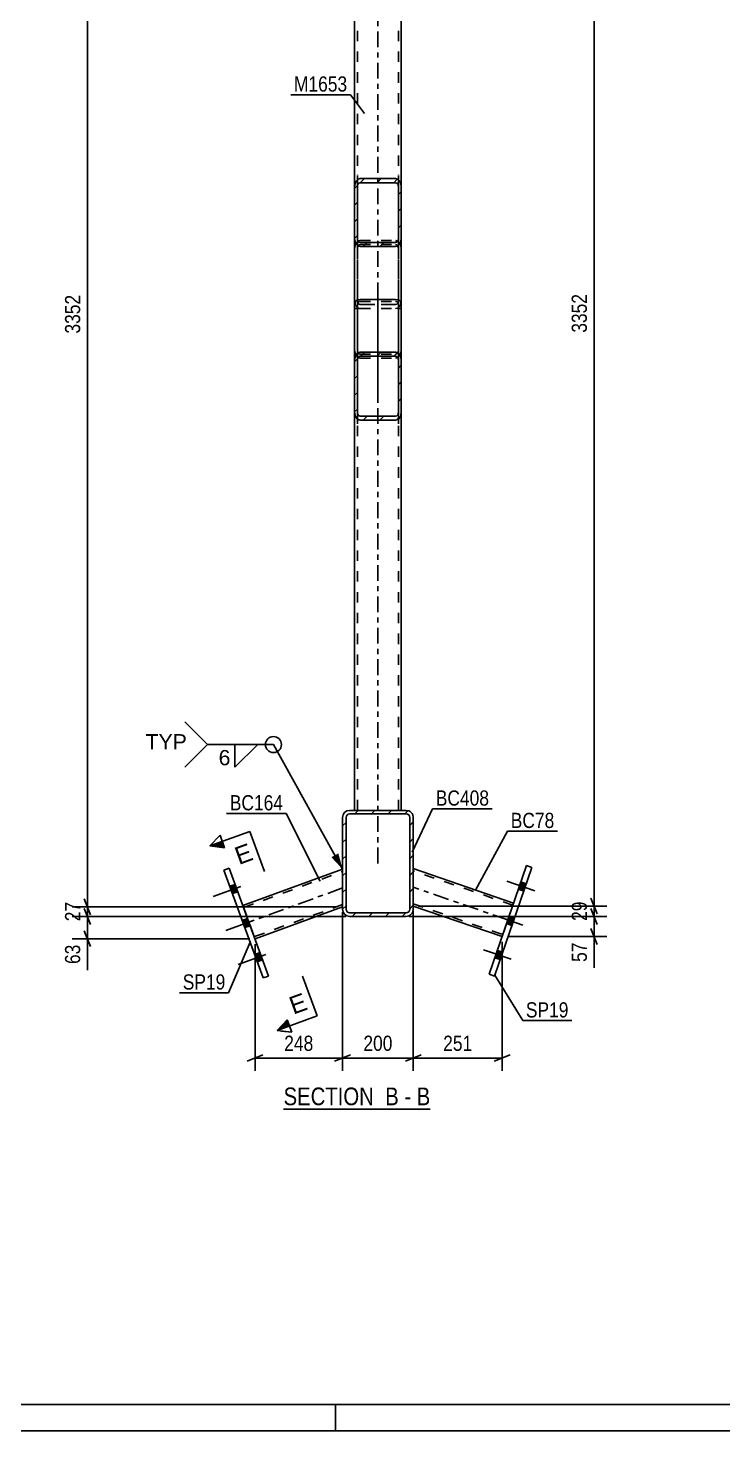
# Model space of a CAD drawing. Header units: millimetres. Extents: x 0 to 841, y 0 to 594.
# Drawn here: x 363 to 494, y 0 to 264.5 of the extents above; entities that cross this region are included whole.
import ezdxf

# ---------------------------------------------------------------- set-up
doc = ezdxf.new("R2010")
doc.units = ezdxf.units.MM
doc.linetypes.add('DXK_LINE_DOT2', pattern=[3.9198, 1.9599, -1.9599])
doc.linetypes.add('DXK_LINE_DOT3', pattern=[5.9187, 2.979, -0.9799, 0.9799, -0.9799])
doc.styles.add('Arial', font='ARIAL.TTF', dxfattribs={"height": 0.2})
doc.styles.add('Arial Narrow', font='ARIALN.TTF', dxfattribs={"height": 0.2})

# ---------------------------------------------------------------- blocks, each defined once
blk = doc.blocks.new('Unknown-761545199-1132')
at = {"color": 5, "linetype": 'Continuous'}
for p, q in [((5, 5), (836, 5)), ((421, 0), (421, 5)), ((0, 0), (841, 0))]:
    blk.add_line(p, q, dxfattribs=at)
blk = doc.blocks.new('Unknown-761545199-14 - 3032')
at = {"color": 6, "linetype": 'Continuous'}
blk.add_line((411.19, 60.66), (438.83, 60.66), dxfattribs=at)
at = {"color": 0, "linetype": 'Continuous'}
blk.add_wipeout([(429.29, 61.41), (429.29, 64.91), (411.19, 64.91), (411.19, 61.41)], dxfattribs=at)
at = {"color": 7, "linetype": 'Continuous', "style": 'Arial Narrow'}
blk.add_text('SECTION ', height=3.34, dxfattribs=at).set_placement((411.19, 61.41))
at = {"color": 0, "linetype": 'Continuous'}
blk.add_wipeout([(432.9, 61.41), (432.9, 64.91), (430.34, 64.91), (430.34, 61.41)], dxfattribs=at)
blk.add_wipeout([(435.23, 61.41), (435.23, 64.91), (433.95, 64.91), (433.95, 61.41)], dxfattribs=at)
at = {"color": 7, "linetype": 'Continuous', "style": 'Arial Narrow'}
blk.add_text('B', height=3.34, dxfattribs=at).set_placement((430.34, 61.41))
at = {"color": 0, "linetype": 'Continuous'}
blk.add_wipeout([(438.83, 61.41), (438.83, 64.91), (436.28, 64.91), (436.28, 61.41)], dxfattribs=at)
at = {"color": 7, "linetype": 'Continuous', "style": 'Arial Narrow'}
for s, p in [('B', (436.28, 61.41)), ('-', (433.95, 61.41))]:
    blk.add_text(s, height=3.34, dxfattribs=at).set_placement(p)
blk = doc.blocks.new('Part-761545199-3051 - 3032')
at = {"linetype": 'Continuous'}
h = blk.add_hatch(dxfattribs=at)
h.set_pattern_fill('', scale=0.7, style=0, pattern_type=0)
h.set_pattern_definition([(45, (424.5765, 192.1198), (-1.57154, 1.57154), [])])
h.paths.add_polyline_path([(424.58, 201.85), (424.58, 192.12), (424.66, 191.52), (424.89, 191.02), (425.23, 190.68), (425.64, 190.56), (432.31, 190.56), (432.72, 190.68), (433.06, 191.02), (433.3, 191.52), (433.38, 192.12), (433.38, 201.85), (433.3, 202.45), (433.06, 202.95), (432.72, 203.29), (432.31, 203.41), (425.64, 203.41), (425.23, 203.29), (424.89, 202.95), (424.66, 202.45)])
h.paths.add_polyline_path([(425.27, 202.4), (425.44, 202.57), (425.64, 202.63), (432.31, 202.63), (432.51, 202.57), (432.69, 202.4), (432.8, 202.15), (432.84, 201.85), (432.84, 192.12), (432.8, 191.82), (432.69, 191.57), (432.51, 191.4), (432.31, 191.34), (425.64, 191.34), (425.44, 191.4), (425.27, 191.57), (425.15, 191.82), (425.11, 192.12), (425.11, 201.85), (425.15, 202.15)])
at = {"color": 2, "linetype": 'Continuous'}
for p, q in [((424.58, 212.57), (424.66, 212.87)), ((424.58, 201.85), (424.58, 212.57)), ((424.66, 212.87), (424.89, 213.12)), ((424.89, 213.12), (425.23, 213.29)), ((425.23, 213.29), (425.64, 213.35)), ((425.64, 213.35), (432.31, 213.35)), ((432.31, 213.35), (432.72, 213.29)), ((432.72, 213.29), (433.06, 213.12)), ((433.06, 213.12), (433.3, 212.87)), ((433.3, 212.87), (433.38, 212.57)), ((433.38, 201.85), (433.38, 212.57)), ((424.66, 202.45), (424.58, 201.85)), ((424.58, 192.12), (424.58, 201.85)), ((425.11, 201.85), (425.15, 202.15)), ((425.11, 192.12), (425.11, 201.85)), ((425.64, 203.41), (425.23, 203.29)), ((425.44, 202.57), (425.64, 202.63)), ((425.64, 203.41), (432.31, 203.41)), ((425.64, 202.63), (432.31, 202.63)), ((432.72, 203.29), (432.31, 203.41)), ((432.31, 202.63), (432.51, 202.57)), ((432.8, 202.15), (432.84, 201.85)), ((432.84, 192.12), (432.84, 201.85)), ((433.38, 201.85), (433.3, 202.45)), ((433.38, 192.12), (433.38, 201.85)), ((424.58, 192.12), (424.66, 191.52)), ((425.15, 191.82), (425.11, 192.12)), ((425.23, 190.68), (425.64, 190.56)), ((425.64, 191.34), (425.44, 191.4)), ((425.64, 191.34), (432.31, 191.34)), ((425.64, 190.56), (432.31, 190.56)), ((432.51, 191.4), (432.31, 191.34)), ((432.31, 190.56), (432.72, 190.68)), ((432.84, 192.12), (432.8, 191.82)), ((433.3, 191.52), (433.38, 192.12))]:
    blk.add_line(p, q, dxfattribs=at)
at = {"color": 7, "linetype": 'DXK_LINE_DOT2'}
for p, q in [((425.15, 212.72), (425.11, 212.57)), ((425.11, 192.12), (425.11, 212.57)), ((425.27, 212.84), (425.15, 212.72)), ((425.44, 212.93), (425.27, 212.84)), ((425.64, 212.96), (425.44, 212.93)), ((425.64, 212.96), (432.31, 212.96)), ((432.51, 212.93), (432.31, 212.96)), ((432.69, 212.84), (432.51, 212.93)), ((432.8, 212.72), (432.69, 212.84)), ((432.84, 212.57), (432.8, 212.72)), ((432.84, 192.12), (432.84, 212.57)), ((424.58, 211.6), (425.11, 211.6)), ((432.84, 211.6), (433.38, 211.6)), ((424.66, 203.21), (424.58, 203.8)), ((425.11, 203.8), (425.15, 203.5)), ((432.8, 203.5), (432.84, 203.8)), ((433.38, 203.8), (433.3, 203.21)), ((424.58, 192.12), (424.58, 201.85)), ((425.64, 202.25), (425.23, 202.36)), ((425.44, 203.08), (425.64, 203.02)), ((425.64, 203.02), (432.31, 203.02)), ((425.64, 202.25), (432.31, 202.25)), ((432.31, 203.02), (432.51, 203.08)), ((432.72, 202.36), (432.31, 202.25)), ((433.38, 192.12), (433.38, 201.85))]:
    blk.add_line(p, q, dxfattribs=at)
at = {"color": 2, "linetype": 'Continuous'}
for centre, radius, start, end in [((426.04, 202.12), 1.42, 124.4664, 166.7051), ((425.84, 201.99), 0.709, 124.4664, 166.7051), ((432.11, 201.99), 0.709, 13.2949, 55.5336), ((431.92, 202.12), 1.42, 13.2949, 55.5336), ((426.04, 191.85), 1.42, 193.2949, 235.5336), ((425.84, 191.98), 0.709, 193.2949, 235.5336), ((432.11, 191.98), 0.709, 304.4664, 346.7051), ((431.92, 191.85), 1.42, 304.4664, 346.7051)]:
    blk.add_arc(centre, radius, start, end, dxfattribs=at)
at = {"color": 7, "linetype": 'DXK_LINE_DOT2'}
for centre, radius, start, end in [((426.04, 203.53), 1.42, 193.2949, 235.5336), ((425.84, 203.67), 0.709, 193.2949, 235.5336), ((432.11, 203.67), 0.709, 304.4664, 346.7051), ((431.92, 203.53), 1.42, 304.4664, 346.7051)]:
    blk.add_arc(centre, radius, start, end, dxfattribs=at)
blk = doc.blocks.new('Part-761545199-3143 - 3032')
at = {"color": 7, "linetype": 'DXK_LINE_DOT3'}
blk.add_line((428.98, 107.01), (428.98, 319.49), dxfattribs=at)
at = {"color": 2, "linetype": 'Continuous'}
for p, q in [((424.58, 309.49), (433.38, 309.49)), ((424.58, 309.49), (424.58, 234.57)), ((433.38, 234.57), (433.38, 309.49)), ((424.58, 212.57), (424.58, 213.16)), ((433.38, 212.57), (433.38, 213.16)), ((424.58, 117.01), (424.58, 192.12)), ((433.38, 117.01), (433.38, 192.12))]:
    blk.add_line(p, q, dxfattribs=at)
at = {"color": 7, "linetype": 'DXK_LINE_DOT2'}
for p, q in [((424.89, 309.49), (424.58, 309.49)), ((425.11, 117.01), (425.11, 309.49)), ((432.84, 117.01), (432.84, 309.49)), ((424.58, 213.16), (424.58, 234.57)), ((433.38, 213.16), (433.38, 234.57)), ((424.58, 192.12), (424.58, 212.57)), ((433.38, 192.12), (433.38, 212.57)), ((433.38, 117.01), (424.58, 117.01))]:
    blk.add_line(p, q, dxfattribs=at)
blk = doc.blocks.new('Part-761545199-3128 - 3032')
at = {"linetype": 'Continuous'}
h = blk.add_hatch(dxfattribs=at)
h.set_pattern_fill('', scale=0.7, style=0, pattern_type=0)
h.set_pattern_definition([(45, (424.5765, 224.8434), (-1.57154, 1.57154), [])])
h.paths.add_polyline_path([(424.58, 234.57), (424.58, 224.84), (424.66, 224.25), (424.89, 223.74), (425.23, 223.4), (425.64, 223.29), (432.31, 223.29), (432.72, 223.4), (433.06, 223.74), (433.3, 224.25), (433.38, 224.84), (433.38, 234.57), (433.3, 235.17), (433.06, 235.68), (432.72, 236.01), (432.31, 236.13), (425.64, 236.13), (425.23, 236.01), (424.89, 235.68), (424.66, 235.17)])
h.paths.add_polyline_path([(425.27, 235.13), (425.44, 235.29), (425.64, 235.35), (432.31, 235.35), (432.51, 235.29), (432.69, 235.13), (432.8, 234.87), (432.84, 234.57), (432.84, 224.84), (432.8, 224.55), (432.69, 224.29), (432.51, 224.12), (432.31, 224.06), (425.64, 224.06), (425.44, 224.12), (425.27, 224.29), (425.15, 224.55), (425.11, 224.84), (425.11, 234.57), (425.15, 234.87)])
at = {"color": 2, "linetype": 'Continuous'}
for p, q in [((425.64, 236.13), (425.23, 236.01)), ((425.64, 236.13), (432.31, 236.13)), ((432.72, 236.01), (432.31, 236.13)), ((424.66, 235.17), (424.58, 234.57)), ((424.58, 224.84), (424.58, 234.57)), ((425.11, 234.57), (425.15, 234.87)), ((425.11, 224.84), (425.11, 234.57)), ((425.44, 235.29), (425.64, 235.35)), ((425.64, 235.35), (432.31, 235.35)), ((432.31, 235.35), (432.51, 235.29)), ((432.8, 234.87), (432.84, 234.57)), ((432.84, 224.84), (432.84, 234.57)), ((433.38, 234.57), (433.3, 235.17)), ((433.38, 224.84), (433.38, 234.57)), ((424.58, 213.16), (424.58, 224.84)), ((424.58, 224.84), (424.66, 224.25)), ((425.15, 224.55), (425.11, 224.84)), ((432.84, 224.84), (432.8, 224.55)), ((433.3, 224.25), (433.38, 224.84)), ((433.38, 213.16), (433.38, 224.84)), ((425.23, 223.4), (425.64, 223.29)), ((425.64, 224.06), (425.44, 224.12)), ((425.64, 224.06), (432.31, 224.06)), ((425.64, 223.29), (432.31, 223.29)), ((432.51, 224.12), (432.31, 224.06)), ((432.31, 223.29), (432.72, 223.4)), ((424.63, 212.77), (424.58, 213.16)), ((433.38, 213.16), (433.32, 212.77))]:
    blk.add_line(p, q, dxfattribs=at)
at = {"color": 7, "linetype": 'DXK_LINE_DOT2'}
for p, q in [((424.58, 224.84), (424.58, 234.57)), ((425.11, 213.16), (425.11, 234.57)), ((432.84, 213.16), (432.84, 234.57)), ((433.38, 224.84), (433.38, 234.57)), ((424.58, 222.89), (424.66, 223.49)), ((425.15, 223.19), (425.11, 222.89)), ((425.23, 224.33), (425.64, 224.45)), ((425.64, 223.67), (425.44, 223.61)), ((425.64, 224.45), (432.31, 224.45)), ((425.64, 223.67), (432.31, 223.67)), ((432.31, 224.45), (432.72, 224.33)), ((432.51, 223.61), (432.31, 223.67)), ((432.84, 222.89), (432.8, 223.19)), ((433.3, 223.49), (433.38, 222.89)), ((424.66, 212.56), (424.63, 212.77)), ((425.11, 213.16), (425.15, 212.86)), ((425.64, 211.6), (425.23, 211.72)), ((425.44, 212.44), (425.64, 212.38)), ((425.64, 212.38), (432.31, 212.38)), ((432.31, 212.38), (432.51, 212.44)), ((432.72, 211.72), (432.31, 211.6)), ((432.8, 212.86), (432.84, 213.16)), ((433.32, 212.77), (433.3, 212.56)), ((425.64, 211.6), (432.31, 211.6))]:
    blk.add_line(p, q, dxfattribs=at)
at = {"color": 2, "linetype": 'Continuous'}
for centre, radius, start, end in [((426.04, 234.84), 1.42, 124.4664, 166.7051), ((431.92, 234.84), 1.42, 13.2949, 55.5336), ((425.84, 234.71), 0.709, 124.4664, 166.7051), ((432.11, 234.71), 0.709, 13.2949, 55.5336), ((426.04, 224.57), 1.42, 193.2949, 235.5336), ((425.84, 224.71), 0.709, 193.2949, 235.5336), ((432.11, 224.71), 0.709, 304.4664, 346.7051), ((431.92, 224.57), 1.42, 304.4664, 346.7051)]:
    blk.add_arc(centre, radius, start, end, dxfattribs=at)
at = {"color": 7, "linetype": 'DXK_LINE_DOT2'}
for centre, radius, start, end in [((426.04, 223.16), 1.42, 124.4664, 166.7051), ((425.84, 223.03), 0.709, 124.4664, 166.7051), ((432.11, 223.03), 0.709, 13.2949, 55.5336), ((431.92, 223.16), 1.42, 13.2949, 55.5336), ((426.04, 212.89), 1.42, 193.2949, 235.5336), ((425.84, 213.03), 0.709, 193.2949, 235.5336), ((432.11, 213.03), 0.709, 304.4664, 346.7051), ((431.92, 212.89), 1.42, 304.4664, 346.7051)]:
    blk.add_arc(centre, radius, start, end, dxfattribs=at)
blk = doc.blocks.new('Part-761545199-3050 - 3032')
at = {"color": 2, "linetype": 'Continuous'}
for p, q in [((403.52, 99.07), (422.31, 105.91)), ((405.8, 92.81), (422.31, 98.82))]:
    blk.add_line(p, q, dxfattribs=at)
at = {"color": 7, "linetype": 'DXK_LINE_DOT2'}
for p, q in [((422.31, 98.82), (422.31, 105.91)), ((403.65, 98.7), (422.31, 105.49)), ((403.52, 99.07), (405.8, 92.81)), ((422.31, 99.24), (405.66, 93.18))]:
    blk.add_line(p, q, dxfattribs=at)
at = {"color": 7, "linetype": 'DXK_LINE_DOT3'}
blk.add_line((422.31, 102.37), (404.66, 95.94), dxfattribs=at)
blk = doc.blocks.new('Part-761545199-3084 - 3032')
at = {"color": 2, "linetype": 'Continuous'}
for p, q in [((454.55, 99.51), (435.64, 106.02)), ((435.64, 98.97), (452.38, 93.21))]:
    blk.add_line(p, q, dxfattribs=at)
at = {"color": 7, "linetype": 'DXK_LINE_DOT2'}
for p, q in [((435.64, 106.02), (435.64, 98.97)), ((454.42, 99.14), (435.64, 105.6)), ((435.64, 99.4), (452.51, 93.59)), ((452.38, 93.21), (454.55, 99.51))]:
    blk.add_line(p, q, dxfattribs=at)
at = {"color": 7, "linetype": 'DXK_LINE_DOT3'}
blk.add_line((453.47, 96.36), (435.64, 102.5), dxfattribs=at)
blk = doc.blocks.new('Part-761545199-3153 - 3032')
at = {"linetype": 'Continuous'}
h = blk.add_hatch(dxfattribs=at)
h.set_pattern_fill('', scale=0.7, style=0, pattern_type=0)
h.set_pattern_definition([(45, (422.3098, 98.3456), (-1.57154, 1.57154), [])])
h.paths.add_polyline_path([(422.31, 115.68), (422.31, 98.35), (422.41, 97.84), (422.7, 97.4), (423.13, 97.11), (423.64, 97.01), (434.31, 97.01), (434.82, 97.11), (435.25, 97.4), (435.54, 97.84), (435.64, 98.35), (435.64, 115.68), (435.54, 116.19), (435.25, 116.62), (434.82, 116.91), (434.31, 117.01), (423.64, 117.01), (423.13, 116.91), (422.7, 116.62), (422.41, 116.19)])
h.paths.add_polyline_path([(423.17, 116.15), (423.39, 116.29), (423.64, 116.35), (434.31, 116.35), (434.56, 116.29), (434.78, 116.15), (434.93, 115.93), (434.98, 115.68), (434.98, 98.35), (434.93, 98.09), (434.78, 97.87), (434.56, 97.73), (434.31, 97.68), (423.64, 97.68), (423.39, 97.73), (423.17, 97.87), (423.03, 98.09), (422.98, 98.35), (422.98, 115.68), (423.03, 115.93)])
at = {"color": 2, "linetype": 'Continuous'}
for p, q in [((423.64, 117.01), (423.13, 116.91)), ((423.64, 117.01), (434.31, 117.01)), ((434.82, 116.91), (434.31, 117.01)), ((422.41, 116.19), (422.31, 115.68)), ((422.31, 98.35), (422.31, 115.68)), ((422.98, 115.68), (423.03, 115.93)), ((422.98, 98.35), (422.98, 115.68)), ((423.39, 116.29), (423.64, 116.35)), ((423.64, 116.35), (434.31, 116.35)), ((434.31, 116.35), (434.56, 116.29)), ((434.93, 115.93), (434.98, 115.68)), ((434.98, 98.35), (434.98, 115.68)), ((435.64, 115.68), (435.54, 116.19)), ((435.64, 98.35), (435.64, 115.68)), ((422.31, 98.35), (422.41, 97.84)), ((423.03, 98.09), (422.98, 98.35)), ((434.98, 98.35), (434.93, 98.09)), ((435.54, 97.84), (435.64, 98.35)), ((423.13, 97.11), (423.64, 97.01)), ((423.64, 97.68), (423.39, 97.73)), ((423.64, 97.68), (434.31, 97.68)), ((423.64, 97.01), (434.31, 97.01)), ((434.56, 97.73), (434.31, 97.68)), ((434.31, 97.01), (434.82, 97.11))]:
    blk.add_line(p, q, dxfattribs=at)
for centre, radius, start, end in [((423.64, 115.68), 1.33, 112.5, 157.5), ((434.31, 115.68), 1.33, 22.5, 67.5), ((423.64, 115.68), 0.667, 112.5, 157.5), ((434.31, 115.68), 0.667, 22.5, 67.5), ((423.64, 98.35), 0.667, 202.5, 247.5), ((434.31, 98.35), 0.667, 292.5, 337.5), ((423.64, 98.35), 1.33, 202.5, 247.5), ((434.31, 98.35), 1.33, 292.5, 337.5)]:
    blk.add_arc(centre, radius, start, end, dxfattribs=at)
blk = doc.blocks.new('Part-761545199-3094 - 3032')
at = {"color": 2, "linetype": 'Continuous'}
for p, q in [((399.95, 105.76), (400.95, 106.12)), ((408.36, 85.76), (400.95, 106.12)), ((399.95, 105.76), (407.36, 85.4)), ((407.36, 85.4), (408.36, 85.76))]:
    blk.add_line(p, q, dxfattribs=at)
blk = doc.blocks.new('Part-761545199-3099 - 3032')
at = {"color": 2, "linetype": 'Continuous'}
for p, q in [((449.94, 86.12), (457, 106.6)), ((450.95, 85.77), (458, 106.26)), ((458, 106.26), (457, 106.6)), ((450.95, 85.77), (449.94, 86.12))]:
    blk.add_line(p, q, dxfattribs=at)
blk = doc.blocks.new('Bolt-761545199-3117 - 3032')
at = {"linetype": 'Continuous'}
for points in [[(402.57, 101.67), (402.07, 103.05), (401.07, 102.69), (401.57, 101.31)], [(402.57, 101.67), (402.07, 103.05), (401.07, 102.69), (401.57, 101.31)], [(402.57, 101.67), (402.07, 103.05), (401.07, 102.69), (401.57, 101.31)], [(404.91, 95.25), (404.41, 96.63), (403.4, 96.26), (403.9, 94.89)], [(404.91, 95.25), (404.41, 96.63), (403.4, 96.26), (403.9, 94.89)], [(407.24, 88.83), (406.74, 90.21), (405.74, 89.84), (406.24, 88.46)], [(407.24, 88.83), (406.74, 90.21), (405.74, 89.84), (406.24, 88.46)], [(407.24, 88.83), (406.74, 90.21), (405.74, 89.84), (406.24, 88.46)]]:
    blk.add_hatch(color=1, dxfattribs=at).paths.add_polyline_path(points)
at = {"color": 1, "linetype": 'Continuous'}
for p, q in [((403.13, 102.66), (397.93, 100.77)), ((403.13, 102.66), (397.93, 100.77)), ((403.13, 102.66), (397.93, 100.77)), ((402.07, 103.05), (401.07, 102.69)), ((402.07, 103.05), (401.07, 102.69)), ((402.07, 103.05), (401.07, 102.69)), ((402.57, 101.67), (401.57, 101.31)), ((402.57, 101.67), (401.57, 101.31)), ((402.57, 101.67), (401.57, 101.31)), ((405.47, 96.24), (400.27, 94.34)), ((405.47, 96.24), (400.27, 94.34)), ((404.41, 96.63), (403.4, 96.26)), ((404.41, 96.63), (403.4, 96.26)), ((404.91, 95.25), (403.9, 94.89)), ((404.91, 95.25), (403.9, 94.89)), ((406.74, 90.21), (405.74, 89.84)), ((406.74, 90.21), (405.74, 89.84)), ((406.74, 90.21), (405.74, 89.84)), ((407.81, 89.82), (402.61, 87.92)), ((407.81, 89.82), (402.61, 87.92)), ((407.81, 89.82), (402.61, 87.92)), ((407.24, 88.83), (406.24, 88.46)), ((407.24, 88.83), (406.24, 88.46)), ((407.24, 88.83), (406.24, 88.46))]:
    blk.add_line(p, q, dxfattribs=at)
blk = doc.blocks.new('Bolt-761545199-3118 - 3032')
at = {"linetype": 'Continuous'}
for points in [[(456.46, 101.78), (456.94, 103.17), (455.93, 103.52), (455.45, 102.13)], [(456.46, 101.78), (456.94, 103.17), (455.93, 103.52), (455.45, 102.13)], [(456.46, 101.78), (456.94, 103.17), (455.93, 103.52), (455.45, 102.13)], [(454.24, 95.32), (454.72, 96.71), (453.71, 97.05), (453.23, 95.67)], [(454.24, 95.32), (454.72, 96.71), (453.71, 97.05), (453.23, 95.67)], [(452.01, 88.86), (452.49, 90.25), (451.48, 90.59), (451.01, 89.21)], [(452.01, 88.86), (452.49, 90.25), (451.48, 90.59), (451.01, 89.21)], [(452.01, 88.86), (452.49, 90.25), (451.48, 90.59), (451.01, 89.21)]]:
    blk.add_hatch(color=1, dxfattribs=at).paths.add_polyline_path(points)
at = {"color": 1, "linetype": 'Continuous'}
for p, q in [((458.53, 101.85), (453.3, 103.65)), ((458.53, 101.85), (453.3, 103.65)), ((458.53, 101.85), (453.3, 103.65)), ((456.94, 103.17), (455.93, 103.52)), ((456.94, 103.17), (455.93, 103.52)), ((456.94, 103.17), (455.93, 103.52)), ((456.46, 101.78), (455.45, 102.13)), ((456.46, 101.78), (455.45, 102.13)), ((456.46, 101.78), (455.45, 102.13)), ((456.31, 95.38), (451.07, 97.19)), ((456.31, 95.38), (451.07, 97.19)), ((454.24, 95.32), (453.23, 95.67)), ((454.24, 95.32), (453.23, 95.67)), ((454.72, 96.71), (453.71, 97.05)), ((454.72, 96.71), (453.71, 97.05)), ((454.08, 88.92), (448.85, 90.72)), ((454.08, 88.92), (448.85, 90.72)), ((454.08, 88.92), (448.85, 90.72)), ((452.49, 90.25), (451.48, 90.59)), ((452.49, 90.25), (451.48, 90.59)), ((452.49, 90.25), (451.48, 90.59)), ((452.01, 88.86), (451.01, 89.21)), ((452.01, 88.86), (451.01, 89.21)), ((452.01, 88.86), (451.01, 89.21))]:
    blk.add_line(p, q, dxfattribs=at)
blk = doc.blocks.new('Part-761545199-3120 - 3032')
at = {"color": 7, "linetype": 'DXK_LINE_DOT3'}
blk.add_line((428.98, 194.72), (428.98, 215.95), dxfattribs=at)
at = {"color": 7, "linetype": 'DXK_LINE_DOT2'}
for p, q in [((424.66, 212.87), (424.58, 212.57)), ((424.58, 189.86), (424.58, 212.57)), ((424.89, 213.12), (424.66, 212.87)), ((425.23, 213.29), (424.89, 213.12)), ((425.11, 212.57), (425.15, 212.72)), ((425.11, 189.86), (425.11, 212.57)), ((425.15, 212.72), (425.27, 212.84)), ((425.64, 213.35), (425.23, 213.29)), ((425.27, 212.84), (425.44, 212.93)), ((425.44, 212.93), (425.64, 212.96)), ((425.64, 213.35), (432.31, 213.35)), ((425.64, 212.96), (432.31, 212.96)), ((432.72, 213.29), (432.31, 213.35)), ((432.31, 212.96), (432.51, 212.93)), ((432.51, 212.93), (432.69, 212.84)), ((432.69, 212.84), (432.8, 212.72)), ((433.06, 213.12), (432.72, 213.29)), ((432.8, 212.72), (432.84, 212.57)), ((432.84, 189.86), (432.84, 212.57)), ((433.3, 212.87), (433.06, 213.12)), ((433.38, 212.57), (433.3, 212.87)), ((433.38, 189.86), (433.38, 212.57)), ((424.58, 211.6), (425.11, 211.6)), ((433.38, 211.6), (432.84, 211.6)), ((424.58, 203.8), (424.66, 203.21)), ((425.15, 203.51), (425.11, 203.8)), ((432.84, 203.8), (432.8, 203.51)), ((433.3, 203.21), (433.38, 203.8)), ((425.23, 202.36), (425.44, 202.31)), ((425.64, 203.02), (425.44, 203.08)), ((425.44, 202.31), (425.64, 202.25)), ((425.64, 203.02), (432.31, 203.02)), ((425.64, 202.25), (432.31, 202.25)), ((432.51, 203.08), (432.31, 203.02)), ((432.31, 202.25), (432.69, 202.36)), ((432.69, 202.36), (432.72, 202.36))]:
    blk.add_line(p, q, dxfattribs=at)
for centre, radius, start, end in [((426.04, 203.53), 1.42, 193.2949, 235.5336), ((425.84, 203.67), 0.709, 193.2949, 235.5336), ((432.11, 203.67), 0.709, 304.4664, 346.7051), ((431.92, 203.53), 1.42, 304.4664, 346.7051)]:
    blk.add_arc(centre, radius, start, end, dxfattribs=at)
blk = doc.blocks.new('Part-761545199-3121 - 3032')
at = {"color": 7, "linetype": 'DXK_LINE_DOT2'}
for p, q in [((424.58, 213.16), (424.58, 236.84)), ((425.11, 213.16), (425.11, 236.84)), ((432.84, 213.16), (432.84, 236.84)), ((433.38, 213.16), (433.38, 236.84)), ((424.66, 223.49), (424.58, 222.89)), ((425.11, 222.89), (425.15, 223.19)), ((425.44, 224.39), (425.23, 224.33)), ((425.64, 224.45), (425.44, 224.39)), ((425.44, 223.61), (425.64, 223.67)), ((425.64, 224.45), (432.31, 224.45)), ((425.64, 223.67), (432.31, 223.67)), ((432.69, 224.34), (432.31, 224.45)), ((432.31, 223.67), (432.51, 223.61)), ((432.72, 224.33), (432.69, 224.34)), ((432.8, 223.19), (432.84, 222.89)), ((433.38, 222.89), (433.3, 223.49)), ((424.58, 213.16), (424.66, 212.56)), ((425.15, 212.86), (425.11, 213.16)), ((425.23, 211.72), (425.44, 211.66)), ((425.64, 212.38), (425.44, 212.44)), ((425.44, 211.66), (425.64, 211.6)), ((432.31, 212.38), (425.64, 212.38)), ((432.51, 212.44), (432.31, 212.38)), ((432.31, 211.6), (432.69, 211.71)), ((432.69, 211.71), (432.72, 211.72)), ((432.84, 213.16), (432.8, 212.86)), ((433.3, 212.56), (433.38, 213.16)), ((425.64, 211.6), (432.31, 211.6))]:
    blk.add_line(p, q, dxfattribs=at)
for centre, radius, start, end in [((426.04, 223.16), 1.42, 124.4664, 166.7051), ((425.84, 223.03), 0.709, 124.4664, 166.7051), ((432.11, 223.03), 0.709, 13.2949, 55.5336), ((431.92, 223.16), 1.42, 13.2949, 55.5336), ((426.04, 212.89), 1.42, 193.2949, 235.5336), ((425.84, 213.03), 0.709, 193.2949, 235.5336), ((432.11, 213.03), 0.709, 304.4664, 346.7051), ((431.92, 212.89), 1.42, 304.4664, 346.7051)]:
    blk.add_arc(centre, radius, start, end, dxfattribs=at)
blk = doc.blocks.new('StraightDimension-761545199-9442 - 3032')
at = {"color": 7, "linetype": 'Continuous'}
for p, q in [((421.31, 98.82), (371.35, 98.82)), ((373.6, 100.32), (374.8, 97.32)), ((374.8, 95.51), (373.6, 98.51)), ((374.2, 97.01), (374.2, 98.82)), ((422.91, 97.01), (371.35, 97.01))]:
    blk.add_line(p, q, dxfattribs=at)
at = {"color": 0}
blk.add_wipeout([(373.45, 100.34), (369.25, 100.34), (369.25, 95.49), (373.45, 95.49)], dxfattribs=at)
at = {"color": 3, "style": 'Arial Narrow'}
blk.add_text('27', height=2.863, rotation=90.0002, dxfattribs=at).set_placement((372.85, 96.09))
blk = doc.blocks.new('StraightDimension-761545199-3218 - 3032')
at = {"color": 7, "linetype": 'Continuous'}
for p, q in [((435.64, 97.97), (435.64, 67.91)), ((452.38, 92.21), (452.38, 67.91)), ((437.14, 70.91), (434.14, 69.71)), ((435.64, 70.31), (452.38, 70.31)), ((450.88, 69.71), (453.88, 70.91))]:
    blk.add_line(p, q, dxfattribs=at)
at = {"color": 0}
blk.add_wipeout([(447.36, 71.06), (447.36, 75.26), (440.67, 75.26), (440.67, 71.06)], dxfattribs=at)
at = {"color": 3, "style": 'Arial Narrow'}
blk.add_text('251', height=2.863, dxfattribs=at).set_placement((441.27, 71.66))
blk = doc.blocks.new('StraightDimension-761545199-9443 - 3032')
at = {"color": 7, "linetype": 'Continuous'}
for p, q in [((373.6, 98.51), (374.8, 95.51)), ((422.91, 97.01), (371.35, 97.01)), ((374.2, 92.81), (374.2, 97.01)), ((404.8, 92.81), (371.35, 92.81)), ((374.8, 91.31), (373.6, 94.31))]:
    blk.add_line(p, q, dxfattribs=at)
at = {"color": 0}
blk.add_wipeout([(373.45, 92.28), (369.25, 92.28), (369.25, 87.43), (373.45, 87.43)], dxfattribs=at)
at = {"color": 7, "linetype": 'Continuous'}
blk.add_line((374.2, 92.81), (374.2, 86.9), dxfattribs=at)
blk.add_line((374.2, 92.81), (374.2, 86.9), dxfattribs=at)
at = {"color": 3, "style": 'Arial Narrow'}
blk.add_text('63', height=2.863, rotation=90.0002, dxfattribs=at).set_placement((372.85, 88.03))
blk = doc.blocks.new('StraightDimension-761545199-3228 - 3032')
at = {"color": 7, "linetype": 'Continuous'}
for p, q in [((435.64, 97.97), (435.64, 67.91)), ((422.31, 97.82), (422.31, 67.91)), ((423.81, 70.91), (420.81, 69.71)), ((422.31, 70.31), (435.64, 70.31)), ((434.14, 69.71), (437.14, 70.91))]:
    blk.add_line(p, q, dxfattribs=at)
at = {"color": 0}
blk.add_wipeout([(432.32, 71.06), (432.32, 75.26), (425.63, 75.26), (425.63, 71.06)], dxfattribs=at)
at = {"color": 3, "style": 'Arial Narrow'}
blk.add_text('200', height=2.863, dxfattribs=at).set_placement((426.23, 71.66))
blk = doc.blocks.new('StraightDimension-761545199-6200 - 3032')
at = {"color": 7, "linetype": 'Continuous'}
for p, q in [((436.64, 98.97), (472.11, 98.97)), ((469.11, 100.47), (470.31, 97.47)), ((470.31, 95.51), (469.11, 98.51)), ((469.71, 97.01), (469.71, 98.97)), ((434.78, 97.01), (472.11, 97.01))]:
    blk.add_line(p, q, dxfattribs=at)
at = {"color": 0}
blk.add_wipeout([(468.96, 100.42), (464.76, 100.42), (464.76, 95.56), (468.96, 95.56)], dxfattribs=at)
at = {"color": 3, "style": 'Arial Narrow'}
blk.add_text('29', height=2.863, rotation=90.0002, dxfattribs=at).set_placement((468.36, 96.16))
blk = doc.blocks.new('StraightDimension-761545199-3238 - 3032')
at = {"color": 7, "linetype": 'Continuous'}
for p, q in [((422.31, 97.82), (422.31, 67.91)), ((405.8, 91.81), (405.8, 67.91)), ((407.3, 70.91), (404.3, 69.71)), ((405.8, 70.31), (422.31, 70.31)), ((420.81, 69.71), (423.81, 70.91))]:
    blk.add_line(p, q, dxfattribs=at)
at = {"color": 0}
blk.add_wipeout([(417.4, 71.06), (417.4, 75.26), (410.71, 75.26), (410.71, 71.06)], dxfattribs=at)
at = {"color": 3, "style": 'Arial Narrow'}
blk.add_text('248', height=2.863, dxfattribs=at).set_placement((411.31, 71.66))
blk = doc.blocks.new('StraightDimension-761545199-6199 - 3032')
at = {"color": 7, "linetype": 'Continuous'}
for p, q in [((470.31, 320.95), (469.11, 323.95)), ((436.64, 322.45), (472.11, 322.45)), ((469.71, 98.97), (469.71, 322.45)), ((436.64, 98.97), (472.11, 98.97)), ((469.11, 100.47), (470.31, 97.47))]:
    blk.add_line(p, q, dxfattribs=at)
at = {"color": 0}
blk.add_wipeout([(468.96, 214.97), (464.76, 214.97), (464.76, 206.46), (468.96, 206.46)], dxfattribs=at)
at = {"color": 3, "style": 'Arial Narrow'}
blk.add_text('3352', height=2.863, rotation=90.0002, dxfattribs=at).set_placement((468.36, 207.06))
blk = doc.blocks.new('StraightDimension-761545199-6201 - 3032')
at = {"color": 7, "linetype": 'Continuous'}
for p, q in [((469.11, 98.51), (470.31, 95.51)), ((434.78, 97.01), (472.11, 97.01)), ((469.71, 93.21), (469.71, 97.01)), ((453.38, 93.21), (472.11, 93.21)), ((470.31, 91.71), (469.11, 94.71))]:
    blk.add_line(p, q, dxfattribs=at)
at = {"color": 0}
blk.add_wipeout([(468.96, 92.68), (464.76, 92.68), (464.76, 87.83), (468.96, 87.83)], dxfattribs=at)
at = {"color": 7, "linetype": 'Continuous'}
blk.add_line((469.71, 93.21), (469.71, 87.3), dxfattribs=at)
blk.add_line((469.71, 93.21), (469.71, 87.3), dxfattribs=at)
at = {"color": 3, "style": 'Arial Narrow'}
blk.add_text('57', height=2.863, rotation=90.0002, dxfattribs=at).set_placement((468.36, 88.43))
blk = doc.blocks.new('StraightDimension-761545199-9441 - 3032')
at = {"color": 7, "linetype": 'Continuous'}
for p, q in [((374.8, 320.8), (373.6, 323.8)), ((421.31, 322.3), (371.35, 322.3)), ((374.2, 98.82), (374.2, 322.3)), ((421.31, 98.82), (371.35, 98.82)), ((373.6, 100.32), (374.8, 97.32))]:
    blk.add_line(p, q, dxfattribs=at)
at = {"color": 0}
blk.add_wipeout([(373.45, 214.81), (369.25, 214.81), (369.25, 206.3), (373.45, 206.3)], dxfattribs=at)
at = {"color": 3, "style": 'Arial Narrow'}
blk.add_text('3352', height=2.863, rotation=90.0002, dxfattribs=at).set_placement((372.85, 206.9))
blk = doc.blocks.new('Mark-761545199-3046 - 3032')
at = {"color": 0}
blk.add_wipeout([(411.1, 117.01), (411.1, 120.01), (401.05, 120.01), (401.05, 117.01)], dxfattribs=at)
blk.add_wipeout([(411.1, 117.01), (411.1, 120.01), (401.05, 120.01), (401.05, 117.01)], dxfattribs=at)
at = {"color": 30, "linetype": 'Continuous'}
for p in [(400.45, 116.41), (418.11, 103.66)]:
    blk.add_line(p, (411.7, 116.41), dxfattribs=at)
at = {"color": 3, "style": 'Arial Narrow'}
blk.add_text('BC164', height=2.863, dxfattribs=at).set_placement((401.05, 117.01))
blk = doc.blocks.new('Mark-761545199-3139 - 3032')
at = {"color": 0}
blk.add_wipeout([(423.19, 252.53), (423.19, 255.53), (413.14, 255.53), (413.14, 252.53)], dxfattribs=at)
blk.add_wipeout([(423.19, 252.53), (423.19, 255.53), (413.14, 255.53), (413.14, 252.53)], dxfattribs=at)
at = {"color": 30, "linetype": 'Continuous'}
for p in [(412.54, 251.93), (426.41, 248.39)]:
    blk.add_line(p, (423.79, 251.93), dxfattribs=at)
at = {"color": 3, "style": 'Arial Narrow'}
blk.add_text('M1653', height=2.863, dxfattribs=at).set_placement((413.14, 252.53))
blk = doc.blocks.new('Mark-761545199-3080 - 3032')
at = {"color": 0}
blk.add_wipeout([(462.23, 113.68), (462.23, 116.68), (454.01, 116.68), (454.01, 113.68)], dxfattribs=at)
blk.add_wipeout([(462.23, 113.68), (462.23, 116.68), (454.01, 116.68), (454.01, 113.68)], dxfattribs=at)
at = {"color": 30, "linetype": 'Continuous'}
for p, q in [((447.35, 101.99), (453.41, 113.08)), ((453.41, 113.08), (462.83, 113.08))]:
    blk.add_line(p, q, dxfattribs=at)
at = {"color": 3, "style": 'Arial Narrow'}
blk.add_text('BC78', height=2.863, dxfattribs=at).set_placement((454.01, 113.68))
blk = doc.blocks.new('Mark-761545199-3149 - 3032')
at = {"color": 0}
blk.add_wipeout([(449.92, 117.9), (449.92, 120.9), (439.88, 120.9), (439.88, 117.9)], dxfattribs=at)
blk.add_wipeout([(449.92, 117.9), (449.92, 120.9), (439.88, 120.9), (439.88, 117.9)], dxfattribs=at)
at = {"color": 30, "linetype": 'Continuous'}
for p, q in [((435.41, 109.14), (439.28, 117.3)), ((439.28, 117.3), (450.52, 117.3))]:
    blk.add_line(p, q, dxfattribs=at)
at = {"color": 3, "style": 'Arial Narrow'}
blk.add_text('BC408', height=2.863, dxfattribs=at).set_placement((439.88, 117.9))
blk = doc.blocks.new('Mark-761545199-3090 - 3032')
at = {"color": 0}
blk.add_wipeout([(400.22, 83.22), (400.22, 86.22), (392.18, 86.22), (392.18, 83.22)], dxfattribs=at)
blk.add_wipeout([(400.22, 83.22), (400.22, 86.22), (392.18, 86.22), (392.18, 83.22)], dxfattribs=at)
at = {"color": 30, "linetype": 'Continuous'}
for p in [(404.9, 92.15), (391.58, 82.62)]:
    blk.add_line(p, (400.82, 82.62), dxfattribs=at)
at = {"color": 3, "style": 'Arial Narrow'}
blk.add_text('SP19', height=2.863, dxfattribs=at).set_placement((392.18, 83.22))
blk = doc.blocks.new('Mark-761545199-3095 - 3032')
at = {"color": 0}
blk.add_wipeout([(464.9, 77.96), (464.9, 80.96), (456.86, 80.96), (456.86, 77.96)], dxfattribs=at)
blk.add_wipeout([(464.9, 77.96), (464.9, 80.96), (456.86, 80.96), (456.86, 77.96)], dxfattribs=at)
at = {"color": 30, "linetype": 'Continuous'}
for p, q in [((451.01, 85.94), (456.26, 77.36)), ((456.26, 77.36), (465.5, 77.36))]:
    blk.add_line(p, q, dxfattribs=at)
at = {"color": 3, "style": 'Arial Narrow'}
blk.add_text('SP19', height=2.863, dxfattribs=at).set_placement((456.86, 77.96))
blk = doc.blocks.new('WeldMark-761545199-3414 - 3032')
at = {"linetype": 'Continuous'}
blk.add_hatch(color=30, dxfattribs=at).paths.add_polyline_path([(421.51, 108.9), (422.31, 105.91), (420.2, 108.17)])
at = {"color": 3, "linetype": 'Continuous'}
for q in [(392.56, 133.7), (392.56, 125.13)]:
    blk.add_line((396.84, 129.41), q, dxfattribs=at)
at = {"color": 30, "linetype": 'Continuous'}
blk.add_line((422.31, 105.91), (409.27, 129.41), dxfattribs=at)
at = {"color": 3, "linetype": 'Continuous'}
for start, end in [(90, 270), (270, 90)]:
    blk.add_arc((409.27, 129.41), 1.5, start, end, dxfattribs=at)
at = {"color": 0}
blk.add_wipeout([(401.37, 125.31), (401.37, 128.71), (398.74, 128.71), (398.74, 125.31)], dxfattribs=at)
at = {"color": 30, "linetype": 'Continuous'}
blk.add_line((396.84, 129.41), (409.27, 129.41), dxfattribs=at)
at = {"color": 3, "linetype": 'Continuous'}
for p, q in [((402.02, 129.41), (406.31, 129.41)), ((406.31, 129.41), (402.02, 125.13)), ((402.02, 125.13), (402.02, 129.41))]:
    blk.add_line(p, q, dxfattribs=at)
at = {"color": 3, "style": 'Arial'}
blk.add_text('6', height=2.87, dxfattribs=at).set_placement((398.94, 125.51))
at = {"color": 0, "linetype": 'Continuous'}
blk.add_wipeout([(392.94, 128.51), (392.94, 131.51), (385.17, 131.51), (385.17, 128.51)], dxfattribs=at)
blk.add_wipeout([(392.94, 128.51), (392.94, 131.51), (385.17, 131.51), (385.17, 128.51)], dxfattribs=at)
at = {"color": 3, "linetype": 'Continuous', "style": 'Arial'}
blk.add_text('TYP', height=2.865, dxfattribs=at).set_placement((385.17, 128.51))
blk = doc.blocks.new('SectionMark-761545199-10251 - 3032')
at = {"linetype": 'Continuous'}
blk.add_hatch(color=6, dxfattribs=at).paths.add_polyline_path([(399.65, 111.15), (400.08, 109.97), (397.3, 110.29)])
at = {"color": 6, "linetype": 'Continuous'}
for p, q in [((397.3, 110.29), (399.23, 112.32)), ((400.08, 109.97), (399.23, 112.32)), ((397.3, 110.29), (400.08, 109.97)), ((412.74, 75.18), (409.97, 75.5))]:
    blk.add_line(p, q, dxfattribs=at)
at = {"color": 0, "linetype": 'Continuous'}
for points in [[(405.68, 107.75), (404.48, 111.04), (401.56, 109.98), (402.75, 106.69)], [(415.95, 79.54), (414.75, 82.83), (411.83, 81.76), (413.02, 78.47)]]:
    blk.add_wipeout(points, dxfattribs=at)
at = {"linetype": 'Continuous'}
blk.add_hatch(color=6, dxfattribs=at).paths.add_polyline_path([(411.89, 77.53), (412.32, 76.35), (409.97, 75.5)])
at = {"color": 6, "linetype": 'Continuous'}
for p, q in [((404.82, 113.03), (397.3, 110.29)), ((404.82, 113.03), (407.56, 105.51)), ((417.49, 78.24), (414.75, 85.75)), ((417.49, 78.24), (409.97, 75.5)), ((409.97, 75.5), (411.89, 77.53)), ((411.89, 77.53), (412.74, 75.18))]:
    blk.add_line(p, q, dxfattribs=at)
at = {"color": 3, "linetype": 'Continuous', "style": 'Arial'}
for p in [(402.75, 106.69), (413.02, 78.47)]:
    blk.add_text('E', height=3.34, rotation=20.002, dxfattribs=at).set_placement(p)

msp = doc.modelspace()

# ---------------------------------------------------------------- block references
for name in ['Unknown-761545199-1132', 'Part-761545199-3143 - 3032', 'Part-761545199-3121 - 3032', 'Part-761545199-3128 - 3032', 'Part-761545199-3120 - 3032', 'Part-761545199-3051 - 3032', 'Part-761545199-3153 - 3032', 'Part-761545199-3094 - 3032', 'Part-761545199-3050 - 3032', 'Part-761545199-3084 - 3032', 'Part-761545199-3099 - 3032', 'Bolt-761545199-3118 - 3032', 'Bolt-761545199-3117 - 3032']:
    msp.add_blockref(name, (0, 0))

# ---------------------------------------------------------------- next in the draw order: block references
for name in ['StraightDimension-761545199-9442 - 3032', 'StraightDimension-761545199-3218 - 3032', 'Unknown-761545199-14 - 3032']:
    msp.add_blockref(name, (0, 0))

# ---------------------------------------------------------------- next in the draw order: block references
for name in ['StraightDimension-761545199-9443 - 3032', 'Mark-761545199-3095 - 3032']:
    msp.add_blockref(name, (0, 0))

# ---------------------------------------------------------------- next in the draw order: block references
msp.add_blockref('StraightDimension-761545199-3228 - 3032', (0, 0))

# ---------------------------------------------------------------- next in the draw order: block references
for name in ['StraightDimension-761545199-6200 - 3032', 'StraightDimension-761545199-3238 - 3032']:
    msp.add_blockref(name, (0, 0))

# ---------------------------------------------------------------- next in the draw order: block references
for name in ['StraightDimension-761545199-9441 - 3032', 'StraightDimension-761545199-6199 - 3032', 'Mark-761545199-3090 - 3032']:
    msp.add_blockref(name, (0, 0))

# ---------------------------------------------------------------- next in the draw order: block references
for name in ['Mark-761545199-3139 - 3032', 'Mark-761545199-3046 - 3032', 'Mark-761545199-3080 - 3032', 'StraightDimension-761545199-6201 - 3032']:
    msp.add_blockref(name, (0, 0))

# ---------------------------------------------------------------- next in the draw order: block references
for name in ['WeldMark-761545199-3414 - 3032', 'Mark-761545199-3149 - 3032']:
    msp.add_blockref(name, (0, 0))

# ---------------------------------------------------------------- next in the draw order: block references
msp.add_blockref('SectionMark-761545199-10251 - 3032', (0, 0))

doc.saveas('drawing.dxf')
